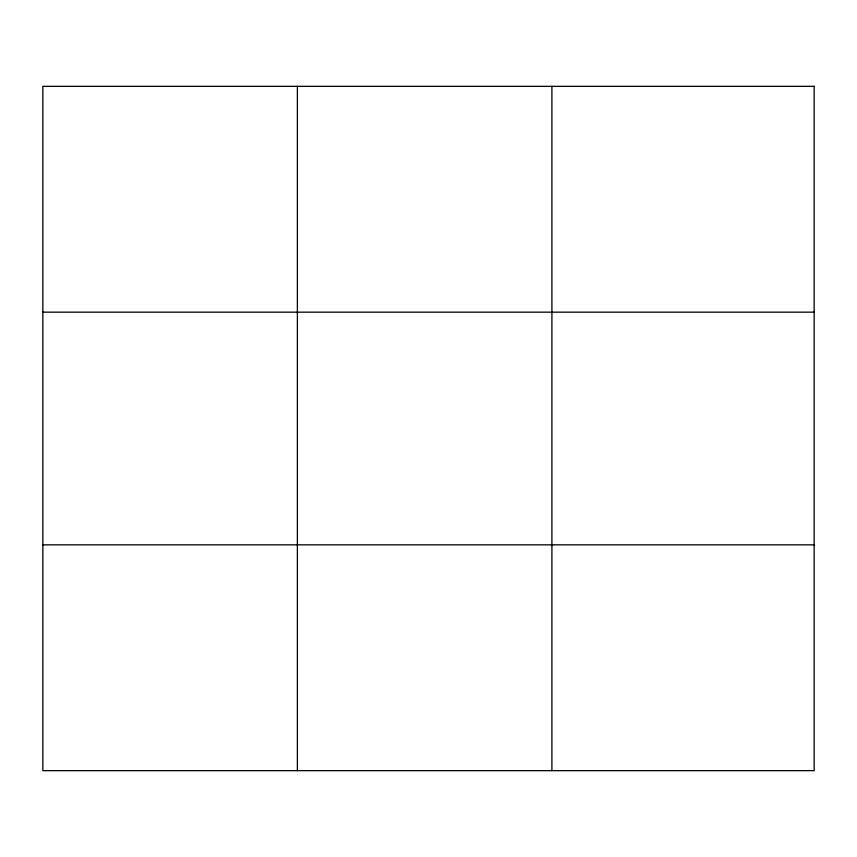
<?xml version="1.0" encoding="UTF-8"?>
<svg xmlns="http://www.w3.org/2000/svg" width="857" height="857" viewBox="0 0 857 857"><rect width="100%" height="100%" fill="white"/><g stroke="black" fill="none" stroke-linecap="round" stroke-linejoin="round"><path stroke-width="1.29" d="M297.379 770.657L297.379 86.343M551.908 770.657L551.908 86.343M42.85 312.162L814.15 312.162M42.85 544.838L814.15 544.838M814.15 86.343L814.15 770.657L42.85 770.657L42.85 86.343L814.15 86.343"/></g></svg>
